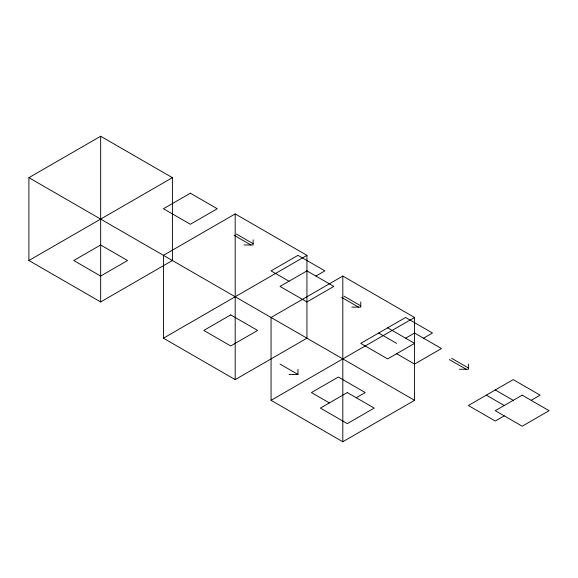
<?xml version="1.0" encoding="UTF-8"?>
<svg xmlns="http://www.w3.org/2000/svg" width="578" height="578" viewBox="0 0 578 578"><rect width="100%" height="100%" fill="white"/><g stroke="black" fill="none" stroke-linecap="round" stroke-linejoin="round"><path stroke-width="0.87" d="M28.9 177.67L100.651 136.242L172.403 177.67L172.403 260.519L100.651 301.947L28.9 260.519L28.9 177.67L414.563 400.33L414.563 317.481L342.812 276.053L271.06 317.481L271.06 400.33L342.812 441.758L414.563 400.33M28.9 260.519L172.403 177.67M235.188 213.918L163.437 255.339L163.437 338.195L235.188 379.616L306.94 338.195L306.94 255.339L235.188 213.918L235.188 379.616M163.437 338.195L306.94 255.339M315.906 276.053L324.879 270.88L297.966 255.346L271.06 270.88L289 281.233M271.06 400.33L414.563 317.481M405.597 338.195L414.563 333.015L441.469 348.548L414.563 364.082L396.631 353.729M423.537 338.195L432.503 333.015L405.597 317.481L360.751 343.368L387.657 358.909L414.563 343.368L387.657 327.834M356.265 397.743L365.238 392.563L338.332 377.029L311.419 392.563L329.359 402.924M504.254 415.864L495.288 421.044L468.382 405.51L513.221 379.616L540.134 395.157L531.16 400.33M244.154 244.985L253.121 244.985L253.121 239.805M351.785 307.128L360.751 307.128L360.751 301.947M459.409 369.263L468.382 369.263L468.382 364.082M289 374.443L297.966 374.443L297.966 369.263M236.308 233.982L253.121 243.692M343.932 296.124L360.751 305.827M451.562 358.259L468.382 367.969M234.068 235.275L250.881 244.985M341.692 297.417L358.512 307.128M449.323 359.552L466.135 369.263M495.288 389.977L513.221 400.33M378.691 333.015L396.631 343.368M486.315 395.157L504.254 405.51M280.034 364.082L297.966 374.443M342.812 276.053L342.812 441.758M100.651 136.242L100.651 301.947M100.651 244.985L73.746 260.519L100.651 276.053L127.557 260.519L100.651 244.985M190.343 193.204L163.437 208.737L190.343 224.271L217.249 208.737L190.343 193.204M230.701 314.894L203.796 330.428L230.701 345.962L257.607 330.428L230.701 314.894M306.94 270.88L280.034 286.413L306.94 301.947L333.846 286.413L306.94 270.88M347.299 392.563L320.393 408.097L347.299 423.631L374.204 408.097L347.299 392.563M522.194 395.157L495.288 410.691L522.194 426.224L549.1 410.691L522.194 395.157"/></g></svg>
